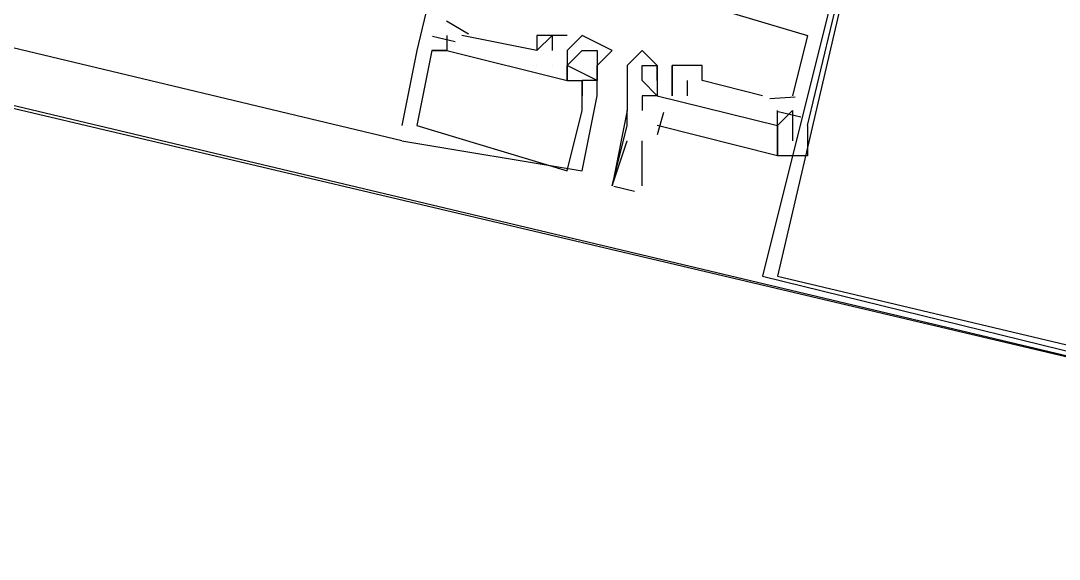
# Model space of a CAD drawing. Header units: feet. Extents: x -84 to 198, y -22 to 181.
# Drawn here: x 131.475 to 132.397, y 93.113 to 93.591 of the extents above; entities that cross this region are included whole.
import ezdxf

# ---------------------------------------------------------------- set-up
doc = ezdxf.new("R2010")
doc.units = ezdxf.units.FT
doc.layers.add('A-LINEA', color=7, linetype='CONTINUOUS')

msp = doc.modelspace()

# ---------------------------------------------------------------- linework, layer by layer
at = {"layer": 'A-LINEA'}
for p, q in [((132.9467, 93.1644), (125.48, 94.9378)), ((131.8133, 93.4844), (125.84, 94.9111)), ((131.9867, 94.2444), (131.8267, 93.5644)), ((131.9867, 94.2444), (131.8267, 93.5644)), ((131.9867, 94.2444), (131.8267, 93.5644)), ((132.1733, 93.4978), (132.3333, 94.1644)), ((132.1733, 93.4978), (132.3333, 94.1644)), ((132.1733, 93.4978), (132.3333, 94.1644)), ((131.8724, 93.5789), (131.8529, 93.5905)), ((131.8724, 93.5789), (131.8529, 93.5905)), ((131.8724, 93.5789), (131.8529, 93.5905)), ((131.84, 93.5778), (131.84, 93.5778)), ((131.84, 93.5778), (131.84, 93.5778)), ((131.84, 93.5778), (131.84, 93.5778)), ((131.84, 93.5778), (131.84, 93.5778)), ((131.84, 93.5778), (131.84, 93.5778)), ((131.84, 93.5778), (131.84, 93.5778)), ((131.8606, 93.5721), (131.8406, 93.5768)), ((131.8606, 93.5721), (131.8406, 93.5768)), ((131.8606, 93.5721), (131.8406, 93.5768)), ((131.8533, 93.5778), (131.8533, 93.5778)), ((131.8533, 93.5778), (131.8533, 93.5778)), ((131.8533, 93.5778), (131.8533, 93.5778)), ((131.8667, 93.5778), (131.8667, 93.5778)), ((131.8667, 93.5778), (131.8667, 93.5778)), ((131.8667, 93.5778), (131.8667, 93.5778)), ((131.9333, 93.5778), (131.9333, 93.5778)), ((131.9333, 93.5778), (131.9333, 93.5778)), ((131.9333, 93.5778), (131.9333, 93.5778)), ((131.9467, 93.5778), (131.9467, 93.5778)), ((131.9467, 93.5778), (131.9467, 93.5778)), ((131.9467, 93.5778), (131.9467, 93.5778)), ((131.96, 93.5644), (131.9733, 93.5778)), ((131.96, 93.5778), (131.96, 93.5778)), ((131.96, 93.5644), (131.9733, 93.5778)), ((131.96, 93.5778), (131.96, 93.5778)), ((131.96, 93.5644), (131.9733, 93.5778)), ((131.96, 93.5778), (131.96, 93.5778)), ((131.9733, 93.5778), (131.9733, 93.5778)), ((131.9733, 93.5778), (131.9733, 93.5778)), ((131.9733, 93.5778), (131.9733, 93.5778)), ((131.9733, 93.5778), (131.9733, 93.5778)), ((131.9733, 93.5778), (131.9733, 93.5778)), ((131.9733, 93.5778), (131.9733, 93.5778)), ((132.1733, 93.5778), (132.1733, 93.5778)), ((132.1733, 93.5778), (132.1733, 93.5778)), ((132.1733, 93.5778), (132.1733, 93.5778)), ((131.8267, 93.5644), (131.8267, 93.5644)), ((131.8267, 93.5644), (131.8267, 93.5644)), ((131.8267, 93.5644), (131.8267, 93.5644)), ((131.8267, 93.5644), (131.8267, 93.5644)), ((131.8267, 93.5644), (131.8267, 93.5644)), ((131.8267, 93.5644), (131.8267, 93.5644)), ((131.84, 93.5644), (131.84, 93.5644)), ((131.84, 93.5644), (131.84, 93.5644)), ((131.84, 93.5644), (131.84, 93.5644)), ((131.84, 93.5644), (131.84, 93.5644)), ((131.84, 93.5644), (131.84, 93.5644)), ((131.84, 93.5644), (131.84, 93.5644)), ((131.84, 93.5644), (131.84, 93.5644)), ((131.84, 93.5644), (131.84, 93.5644)), ((131.84, 93.5644), (131.84, 93.5644)), ((131.84, 93.5644), (131.84, 93.5644)), ((131.84, 93.5644), (131.84, 93.5644)), ((131.84, 93.5644), (131.84, 93.5644)), ((131.8533, 93.5644), (131.8533, 93.5644)), ((131.8533, 93.5644), (131.8533, 93.5644)), ((131.8533, 93.5644), (131.8533, 93.5644)), ((131.8533, 93.5644), (131.8533, 93.5644)), ((131.8533, 93.5644), (131.8533, 93.5644)), ((131.8533, 93.5644), (131.8533, 93.5644)), ((131.9333, 93.5644), (131.9333, 93.5644)), ((131.9333, 93.5644), (131.9333, 93.5644)), ((131.9333, 93.5644), (131.9333, 93.5644)), ((131.9333, 93.5644), (131.9333, 93.5644)), ((131.9333, 93.5644), (131.9333, 93.5644)), ((131.9333, 93.5644), (131.9333, 93.5644)), ((131.9467, 93.5644), (131.9467, 93.5644)), ((131.9467, 93.5644), (131.9467, 93.5644)), ((131.9467, 93.5644), (131.9467, 93.5644)), ((131.96, 93.5644), (131.96, 93.5644)), ((131.96, 93.5644), (131.96, 93.5644)), ((131.96, 93.5644), (131.96, 93.5644)), ((131.96, 93.5644), (131.96, 93.5644)), ((131.96, 93.5644), (131.96, 93.5644)), ((131.96, 93.5644), (131.96, 93.5644)), ((131.9733, 93.5644), (131.9733, 93.5644)), ((131.9733, 93.5644), (131.9733, 93.5644)), ((131.9733, 93.5644), (131.9733, 93.5644)), ((131.9867, 93.5644), (131.9867, 93.5644)), ((131.9867, 93.5644), (131.9867, 93.5644)), ((131.9867, 93.5644), (131.9867, 93.5644)), ((132, 93.5644), (132, 93.5644)), ((132, 93.5644), (132, 93.5644)), ((132, 93.5644), (132, 93.5644)), ((132.0267, 93.5644), (132.0267, 93.5644)), ((131.9333, 93.5511), (131.9333, 93.5511)), ((131.9333, 93.5511), (131.9333, 93.5511)), ((131.9333, 93.5511), (131.9333, 93.5511)), ((131.9333, 93.5511), (131.9333, 93.5511)), ((131.9333, 93.5511), (131.9333, 93.5511)), ((131.9333, 93.5511), (131.9333, 93.5511)), ((131.9467, 93.5511), (131.9467, 93.5511)), ((131.9467, 93.5511), (131.9467, 93.5511)), ((131.9467, 93.5511), (131.9467, 93.5511)), ((131.9467, 93.5511), (131.9467, 93.5511)), ((131.9467, 93.5511), (131.9467, 93.5511)), ((131.9467, 93.5511), (131.9467, 93.5511)), ((131.96, 93.5511), (131.96, 93.5511)), ((131.96, 93.5511), (131.96, 93.5511)), ((131.96, 93.5511), (131.96, 93.5511)), ((131.96, 93.5511), (131.96, 93.5511)), ((131.96, 93.5511), (131.96, 93.5511)), ((131.96, 93.5511), (131.96, 93.5511)), ((131.96, 93.5511), (131.96, 93.5511)), ((131.96, 93.5511), (131.96, 93.5511)), ((131.96, 93.5511), (131.96, 93.5511)), ((131.9867, 93.5511), (131.9867, 93.5511)), ((131.9867, 93.5511), (131.9867, 93.5511)), ((131.9867, 93.5511), (131.9867, 93.5511)), ((132.0133, 93.5511), (132.0133, 93.5511)), ((132.0267, 93.5511), (132.0267, 93.5511)), ((132.04, 93.5378), (132.04, 93.5511)), ((132.04, 93.5511), (132.04, 93.5511)), ((132.04, 93.5511), (132.04, 93.5511)), ((132.04, 93.5511), (132.04, 93.5511)), ((132.04, 93.5511), (132.04, 93.5511)), ((132.0533, 93.5511), (132.0533, 93.5511)), ((132.0533, 93.5511), (132.0533, 93.5511)), ((132.0533, 93.5511), (132.0533, 93.5511)), ((132.0533, 93.5511), (132.0533, 93.5511)), ((132.0533, 93.5511), (132.0533, 93.5511)), ((132.0533, 93.5511), (132.0533, 93.5511)), ((132.0533, 93.5511), (132.0533, 93.5511)), ((132.0533, 93.5511), (132.0533, 93.5511)), ((132.0533, 93.5511), (132.0533, 93.5511)), ((132.0533, 93.5511), (132.0533, 93.5511)), ((132.08, 93.5511), (132.08, 93.5511)), ((132.08, 93.5511), (132.08, 93.5511)), ((132.08, 93.5511), (132.08, 93.5511)), ((131.96, 93.5378), (131.96, 93.5378)), ((131.96, 93.5378), (131.96, 93.5378)), ((131.96, 93.5378), (131.96, 93.5378)), ((131.96, 93.5378), (131.96, 93.5378)), ((131.96, 93.5378), (131.96, 93.5378)), ((131.96, 93.5378), (131.96, 93.5378)), ((131.9733, 93.5378), (131.9733, 93.5378)), ((131.9733, 93.5378), (131.9733, 93.5378)), ((131.9733, 93.5378), (131.9733, 93.5378)), ((131.9733, 93.5378), (131.9733, 93.5378)), ((131.9733, 93.5378), (131.9733, 93.5378)), ((131.9733, 93.5378), (131.9733, 93.5378)), ((131.9867, 93.5378), (131.9867, 93.5378)), ((131.9867, 93.5378), (131.9867, 93.5378)), ((131.9867, 93.5378), (131.9867, 93.5378)), ((131.9867, 93.5378), (131.9867, 93.5378)), ((131.9867, 93.5378), (131.9867, 93.5378)), ((131.9867, 93.5378), (131.9867, 93.5378)), ((131.9867, 93.5378), (131.9867, 93.5378)), ((131.9867, 93.5378), (131.9867, 93.5378)), ((131.9867, 93.5378), (131.9867, 93.5378)), ((132.0133, 93.5378), (132.0133, 93.5378)), ((132.0267, 93.5378), (132.0267, 93.5378)), ((132.04, 93.5378), (132.04, 93.5378)), ((132.04, 93.5378), (132.04, 93.5378)), ((132.04, 93.5378), (132.04, 93.5378)), ((132.04, 93.5378), (132.04, 93.5378)), ((132.0533, 93.5378), (132.0533, 93.5378)), ((132.0533, 93.5378), (132.0533, 93.5378)), ((132.0533, 93.5378), (132.0533, 93.5378)), ((132.0533, 93.5378), (132.0533, 93.5378)), ((132.0533, 93.5378), (132.0533, 93.5378)), ((132.0533, 93.5378), (132.0533, 93.5378)), ((132.0533, 93.5378), (132.0533, 93.5378)), ((132.0533, 93.5378), (132.0533, 93.5378)), ((132.0533, 93.5378), (132.0533, 93.5378)), ((132.0533, 93.5378), (132.0533, 93.5378)), ((132.0533, 93.5378), (132.0533, 93.5378)), ((132.0533, 93.5378), (132.0533, 93.5378)), ((132.0533, 93.5378), (132.0533, 93.5378)), ((132.0533, 93.5378), (132.0533, 93.5378)), ((132.0533, 93.5378), (132.0533, 93.5378)), ((132.0667, 93.5378), (132.0667, 93.5244)), ((132.0667, 93.5378), (132.0667, 93.5378)), ((132.0667, 93.5378), (132.0667, 93.5244)), ((132.0667, 93.5378), (132.0667, 93.5378)), ((132.0667, 93.5378), (132.0667, 93.5244)), ((132.0667, 93.5378), (132.0667, 93.5378)), ((132.1333, 93.5244), (132.08, 93.5378)), ((132.08, 93.5378), (132.08, 93.5378)), ((132.1333, 93.5244), (132.08, 93.5378)), ((132.08, 93.5378), (132.08, 93.5378)), ((132.1333, 93.5244), (132.08, 93.5378)), ((132.08, 93.5378), (132.08, 93.5378)), ((131.9733, 93.5244), (131.9733, 93.5244)), ((131.9733, 93.5244), (131.9733, 93.5244)), ((131.9733, 93.5244), (131.9733, 93.5244)), ((131.9867, 93.5244), (131.9867, 93.5244)), ((131.9867, 93.5244), (131.9867, 93.5244)), ((131.9867, 93.5244), (131.9867, 93.5244)), ((131.9867, 93.5244), (131.9867, 93.5244)), ((131.9867, 93.5244), (131.9867, 93.5244)), ((131.9867, 93.5244), (131.9867, 93.5244)), ((132.0133, 93.5244), (132.0133, 93.5244)), ((132.0267, 93.5244), (132.0267, 93.5244)), ((132.04, 93.5244), (132.04, 93.5244)), ((132.04, 93.5244), (132.04, 93.5244)), ((132.04, 93.5244), (132.04, 93.5244)), ((132.04, 93.5244), (132.04, 93.5244)), ((132.04, 93.5244), (132.04, 93.5244)), ((132.0533, 93.5244), (132.0533, 93.5244)), ((132.0533, 93.5244), (132.0533, 93.5244)), ((132.0533, 93.5244), (132.0533, 93.5244)), ((132.0533, 93.5244), (132.0533, 93.5244)), ((132.0533, 93.5244), (132.0533, 93.5244)), ((132.0533, 93.5244), (132.0533, 93.5244)), ((132.0533, 93.5244), (132.0533, 93.5244)), ((132.0533, 93.5244), (132.0533, 93.5244)), ((132.0533, 93.5244), (132.0533, 93.5244)), ((132.0667, 93.5244), (132.0667, 93.5244)), ((132.0667, 93.5244), (132.0667, 93.5244)), ((132.0667, 93.5244), (132.0667, 93.5244)), ((132.1333, 93.5244), (132.1333, 93.5244)), ((132.1333, 93.5244), (132.1333, 93.5244)), ((132.1333, 93.5244), (132.1333, 93.5244)), ((132.1625, 93.5232), (132.1398, 93.5216)), ((132.1625, 93.5232), (132.1398, 93.5216)), ((132.1625, 93.5232), (132.1398, 93.5216)), ((132.1467, 93.5244), (132.1467, 93.5244)), ((132.1467, 93.5244), (132.1467, 93.5244)), ((132.1467, 93.5244), (132.1467, 93.5244)), ((132.1467, 93.5244), (132.1467, 93.5244)), ((132.1467, 93.5244), (132.1467, 93.5244)), ((132.1467, 93.5244), (132.1467, 93.5244)), ((132.16, 93.5244), (132.16, 93.5244)), ((132.16, 93.5244), (132.16, 93.5244)), ((132.16, 93.5244), (132.16, 93.5244)), ((131.9733, 93.5111), (131.9733, 93.5111)), ((131.9733, 93.5111), (131.9733, 93.5111)), ((131.9733, 93.5111), (131.9733, 93.5111)), ((132.0133, 93.5111), (132.0133, 93.5111)), ((132.0133, 93.5111), (132.0133, 93.5111)), ((132.0267, 93.5111), (132.0267, 93.5111)), ((132.0456, 93.5096), (132.04, 93.4897)), ((132.0456, 93.5096), (132.04, 93.4897)), ((132.0456, 93.5096), (132.04, 93.4897)), ((132.1467, 93.5111), (132.1467, 93.5111)), ((132.1467, 93.5111), (132.1467, 93.5111)), ((132.1467, 93.5111), (132.1467, 93.5111)), ((132.1673, 93.5054), (132.1473, 93.5102)), ((132.1673, 93.5054), (132.1473, 93.5102)), ((132.1673, 93.5054), (132.1473, 93.5102)), ((131.8133, 93.4978), (131.8133, 93.4978)), ((131.8133, 93.4978), (131.8133, 93.4978)), ((131.8133, 93.4978), (131.8133, 93.4978)), ((131.8267, 93.4978), (131.8267, 93.4978)), ((131.8267, 93.4978), (131.8267, 93.4978)), ((131.8267, 93.4978), (131.8267, 93.4978)), ((132.0133, 93.4978), (132.0133, 93.4978)), ((132.0133, 93.4978), (132.0133, 93.4978)), ((132.1467, 93.4978), (132.1467, 93.4978)), ((132.1467, 93.4978), (132.1467, 93.4978)), ((132.1467, 93.4978), (132.1467, 93.4978)), ((132.16, 93.4978), (132.16, 93.4978)), ((132.16, 93.4978), (132.16, 93.4978)), ((132.16, 93.4978), (132.16, 93.4978)), ((132.1733, 93.4978), (132.1733, 93.4978)), ((132.1733, 93.4978), (132.1733, 93.4978)), ((132.1733, 93.4978), (132.1733, 93.4978)), ((131.8133, 93.4844), (131.8133, 93.4844)), ((131.8133, 93.4844), (131.8133, 93.4844)), ((131.8133, 93.4844), (131.8133, 93.4844)), ((132.0267, 93.4444), (132.0267, 93.4844)), ((132.16, 93.4844), (132.16, 93.4844)), ((132.16, 93.4844), (132.16, 93.4844)), ((132.16, 93.4844), (132.16, 93.4844)), ((131.96, 93.4578), (131.96, 93.4578)), ((131.96, 93.4578), (131.96, 93.4578)), ((131.96, 93.4578), (131.96, 93.4578)), ((131.9733, 93.4578), (131.9733, 93.4578)), ((131.9733, 93.4578), (131.9733, 93.4578)), ((131.9733, 93.4578), (131.9733, 93.4578)), ((132, 93.4444), (132, 93.4444)), ((132.0199, 93.4394), (132.0016, 93.4438))]:
    msp.add_line(p, q, dxfattribs=at)
for points in [[(137.56, 101.5111), (135.7467, 97.9511), (132.9467, 93.1644), (129.2133, 94.0444), (125.48, 94.9378), (124.7867, 91.9644), (124.4, 90.3378), (124.08, 90.4178), (123.04, 90.6578), (121.7867, 90.9511), (118.2, 75.6978), (129.9467, 72.9244)], [(132.1333, 93.3644), (132.9467, 93.1644), (133.1333, 93.9778), (132.3333, 94.1644), (132.1333, 93.3644)], [(132.1467, 93.3644), (132.9333, 93.1778), (133.12, 93.9778), (132.3333, 94.1644), (132.1467, 93.3644)], [(131.96, 93.6444), (131.96, 93.6578), (131.9867, 93.6444), (132, 93.6311), (132, 93.6444), (132.04, 93.6311), (132.04, 93.6178), (132.1733, 93.5778), (132.16, 93.5244)], [(131.96, 93.6444), (131.96, 93.6578), (131.9867, 93.6444), (132, 93.6311), (132, 93.6444), (132.04, 93.6311), (132.04, 93.6178), (132.1733, 93.5778), (132.16, 93.5244)], [(131.96, 93.6444), (131.96, 93.6578), (131.9867, 93.6444), (132, 93.6311), (132, 93.6444), (132.04, 93.6311), (132.04, 93.6178), (132.1733, 93.5778), (132.16, 93.5244)], [(131.8533, 93.5778), (131.8533, 93.5644), (131.96, 93.5378), (131.96, 93.5511)], [(131.8533, 93.5778), (131.8533, 93.5644), (131.96, 93.5378), (131.96, 93.5511)], [(131.8533, 93.5778), (131.8533, 93.5644), (131.96, 93.5378), (131.96, 93.5511)], [(131.96, 93.5778), (131.9333, 93.5778), (131.9333, 93.5644), (131.8667, 93.5778)], [(131.96, 93.5778), (131.9333, 93.5778), (131.9333, 93.5644), (131.8667, 93.5778)], [(131.96, 93.5778), (131.9333, 93.5778), (131.9333, 93.5644), (131.8667, 93.5778)], [(131.9333, 93.5644), (131.9467, 93.5778), (131.9467, 93.5644)], [(131.9333, 93.5644), (131.9467, 93.5778), (131.9467, 93.5644)], [(131.9333, 93.5644), (131.9467, 93.5778), (131.9467, 93.5644)], [(131.9867, 93.5378), (131.9867, 93.5511), (132, 93.5644), (131.9733, 93.5778), (131.96, 93.5644), (131.96, 93.5644), (131.96, 93.5644), (131.96, 93.5644), (131.96, 93.5511), (131.96, 93.5511), (131.96, 93.5378), (131.9733, 93.5378)], [(131.9867, 93.5378), (131.9867, 93.5511), (132, 93.5644), (131.9733, 93.5778), (131.96, 93.5644), (131.96, 93.5644), (131.96, 93.5644), (131.96, 93.5644), (131.96, 93.5511), (131.96, 93.5511), (131.96, 93.5378), (131.9733, 93.5378)], [(131.9867, 93.5378), (131.9867, 93.5511), (132, 93.5644), (131.9733, 93.5778), (131.96, 93.5644), (131.96, 93.5644), (131.96, 93.5644), (131.96, 93.5644), (131.96, 93.5511), (131.96, 93.5511), (131.96, 93.5378), (131.9733, 93.5378)], [(131.8267, 93.5644), (131.8133, 93.4978), (131.8133, 93.4978)], [(131.8267, 93.5644), (131.8133, 93.4978), (131.8133, 93.4978)], [(131.8267, 93.5644), (131.8133, 93.4978), (131.8133, 93.4978)], [(131.84, 93.5644), (131.8533, 93.5644), (131.84, 93.5644), (131.8267, 93.4978), (131.8267, 93.4978), (131.96, 93.4578), (131.96, 93.4578), (131.9733, 93.5111), (131.9733, 93.5111), (131.9733, 93.5111), (131.9733, 93.5111), (131.9733, 93.5378), (131.9733, 93.5378)], [(131.84, 93.5644), (131.8533, 93.5644), (131.84, 93.5644), (131.8267, 93.4978), (131.8267, 93.4978), (131.96, 93.4578), (131.96, 93.4578), (131.9733, 93.5111), (131.9733, 93.5111), (131.9733, 93.5111), (131.9733, 93.5111), (131.9733, 93.5378), (131.9733, 93.5378)], [(131.84, 93.5644), (131.8533, 93.5644), (131.84, 93.5644), (131.8267, 93.4978), (131.8267, 93.4978), (131.96, 93.4578), (131.96, 93.4578), (131.9733, 93.5111), (131.9733, 93.5111), (131.9733, 93.5111), (131.9733, 93.5111), (131.9733, 93.5378), (131.9733, 93.5378)], [(131.96, 93.5511), (131.9733, 93.5644), (131.9867, 93.5644), (131.9867, 93.5378), (131.96, 93.5511)], [(131.96, 93.5511), (131.9733, 93.5644), (131.9867, 93.5644), (131.9867, 93.5378), (131.96, 93.5511)], [(131.96, 93.5511), (131.9733, 93.5644), (131.9867, 93.5644), (131.9867, 93.5378), (131.96, 93.5511)], [(132.04, 93.5511), (132.0267, 93.5644), (132.0133, 93.5511)], [(132.0133, 93.5511), (132.0133, 93.5244), (132.0133, 93.5111), (132, 93.4444), (132, 93.4444), (132.0133, 93.4978), (132.0133, 93.4978), (132.0133, 93.5111), (132.0133, 93.5111)], [(132.04, 93.5511), (132.04, 93.5244), (132.0267, 93.5378), (132.0267, 93.5511), (132.04, 93.5511)], [(132.0533, 93.5511), (132.0533, 93.5511), (132.0533, 93.5511), (132.0533, 93.5511), (132.0533, 93.5511), (132.0533, 93.5511)], [(132.08, 93.5378), (132.08, 93.5511), (132.0533, 93.5511), (132.0533, 93.5378)], [(132.0533, 93.5511), (132.0533, 93.5378), (132.0533, 93.5511)], [(132.08, 93.5378), (132.08, 93.5511), (132.0533, 93.5511), (132.0533, 93.5378)], [(132.0533, 93.5511), (132.0533, 93.5378), (132.0533, 93.5511)], [(132.08, 93.5378), (132.08, 93.5511), (132.0533, 93.5511), (132.0533, 93.5378)], [(132.0533, 93.5511), (132.0533, 93.5378), (132.0533, 93.5511)], [(131.8133, 93.4844), (131.9733, 93.4578), (131.9867, 93.5244), (131.9867, 93.5378), (131.9733, 93.5378), (131.9733, 93.5244)], [(131.8133, 93.4844), (131.9733, 93.4578), (131.9867, 93.5244), (131.9867, 93.5378), (131.9733, 93.5378), (131.9733, 93.5244)], [(131.8133, 93.4844), (131.9733, 93.4578), (131.9867, 93.5244), (131.9867, 93.5378), (131.9733, 93.5378), (131.9733, 93.5244)], [(132.04, 93.5378), (132.04, 93.5244), (132.1467, 93.4978), (132.1467, 93.5111)], [(132.04, 93.5378), (132.04, 93.5244), (132.1467, 93.4978), (132.1467, 93.5111)], [(132.04, 93.5378), (132.04, 93.5244), (132.1467, 93.4978), (132.1467, 93.5111)], [(132.0533, 93.5378), (132.0533, 93.5244), (132.0533, 93.5378)], [(132.0533, 93.5378), (132.0533, 93.5244), (132.0533, 93.5378)], [(132.0533, 93.5378), (132.0533, 93.5244), (132.0533, 93.5378)], [(132.04, 93.5244), (132.04, 93.5244), (132.0267, 93.5244), (132.0267, 93.5244), (132.0267, 93.5111)], [(132.04, 93.5244), (132.1467, 93.4978), (132.1467, 93.4711), (132.04, 93.4978)], [(132.04, 93.5244), (132.1467, 93.4978), (132.1467, 93.4711), (132.04, 93.4978)], [(132.04, 93.5244), (132.1467, 93.4978), (132.1467, 93.4711), (132.04, 93.4978)], [(132.1733, 93.4978), (132.1733, 93.4978), (132.1733, 93.4711), (132.1467, 93.4711), (132.1467, 93.4978), (132.16, 93.5111), (132.16, 93.4978), (132.16, 93.4844)], [(132.16, 93.4978), (132.16, 93.4978), (132.16, 93.4844)], [(132.16, 93.4978), (132.16, 93.4978), (132.16, 93.4844)], [(132.16, 93.4978), (132.16, 93.4978), (132.16, 93.4844)], [(132, 93.4444), (132.0133, 93.4844), (132.0133, 93.4844)]]:
    msp.add_lwpolyline(points, dxfattribs=at)

doc.saveas('drawing.dxf')
